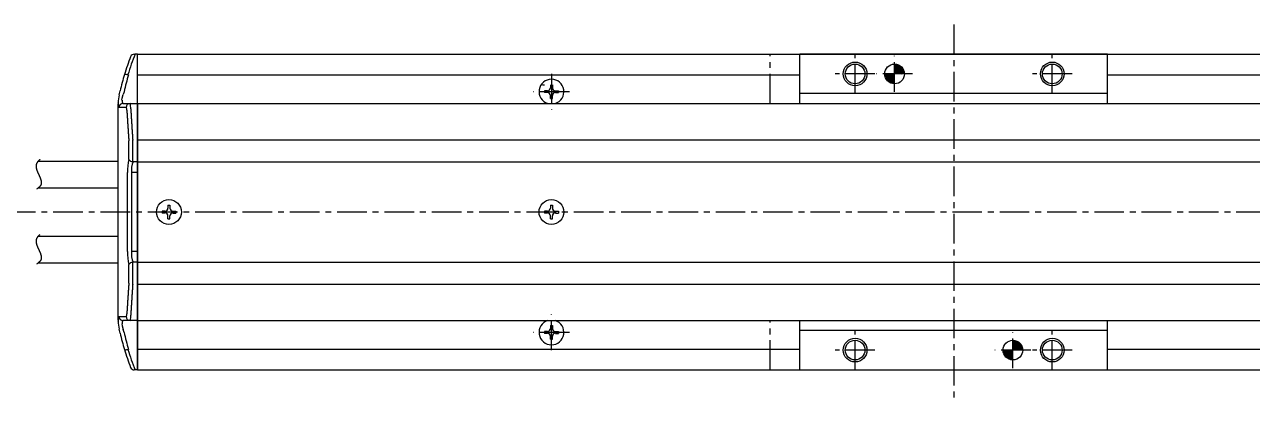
# Model space of a CAD drawing. Extents: x -693 to 250, y 35 to 506.
# Drawn here: x -533 to -221.7, y 410.8 to 505.8 of the extents above; entities that cross this region are included whole.
import ezdxf

# ---------------------------------------------------------------- set-up
doc = ezdxf.new("R2010")
doc.units = 0
doc.linetypes.add('CENTER', pattern=[12, 7.5, -1.5, 1.5, -1.5])
doc.linetypes.add('PHANTOM', pattern=[15, 7.5, -1.5, 1.5, -1.5, 1.5, -1.5])
doc.layers.get('0').update_dxf_attribs({"linetype": 'CONTINUOUS'})
doc.layers.add('CENTER', color=1, linetype='CENTER')

# ---------------------------------------------------------------- blocks, each defined once
blk = doc.blocks.new('*X3')
at = {"color": 0}
for p, q in [((-282.42, 425.76), (-282.42, 425.76)), ((-282.42, 425.53), (-282.2, 425.75)), ((-282.42, 425.31), (-282.01, 425.73)), ((-282.42, 425.09), (-281.82, 425.69)), ((-282.42, 424.86), (-281.65, 425.64)), ((-282.42, 424.64), (-281.48, 425.58)), ((-282.42, 424.42), (-281.33, 425.51)), ((-282.42, 424.19), (-281.18, 425.43)), ((-282.42, 423.97), (-281.04, 425.35)), ((-282.42, 423.75), (-280.91, 425.26)), ((-282.42, 423.52), (-280.79, 425.16)), ((-282.42, 423.3), (-280.67, 425.05)), ((-282.23, 423.26), (-280.56, 424.94)), ((-282.01, 423.26), (-280.46, 424.81)), ((-281.79, 423.26), (-280.37, 424.69)), ((-281.56, 423.26), (-280.28, 424.55)), ((-281.34, 423.26), (-280.2, 424.41)), ((-281.12, 423.26), (-280.13, 424.25)), ((-280.89, 423.26), (-280.06, 424.09)), ((-280.67, 423.26), (-280.01, 423.92)), ((-280.45, 423.26), (-279.97, 423.74)), ((-280.22, 423.26), (-279.94, 423.55)), ((-284.92, 423.26), (-284.92, 423.26)), ((-284.91, 423.04), (-284.69, 423.26)), ((-284.89, 422.85), (-284.47, 423.26)), ((-284.85, 422.66), (-284.25, 423.26)), ((-284.8, 422.49), (-284.02, 423.26)), ((-284.74, 422.32), (-283.8, 423.26)), ((-284.67, 422.17), (-283.58, 423.26)), ((-284.59, 422.02), (-283.35, 423.26)), ((-284.51, 421.88), (-283.13, 423.26)), ((-284.42, 421.75), (-282.9, 423.26)), ((-284.32, 421.63), (-282.68, 423.26)), ((-284.21, 421.51), (-282.46, 423.26)), ((-284.09, 421.4), (-282.42, 423.08)), ((-283.97, 421.3), (-282.42, 422.85)), ((-283.84, 421.21), (-282.42, 422.63)), ((-283.71, 421.12), (-282.42, 422.4)), ((-283.56, 421.04), (-282.42, 422.18)), ((-283.41, 420.97), (-282.42, 421.96)), ((-283.25, 420.91), (-282.42, 421.73)), ((-283.08, 420.85), (-282.42, 421.51)), ((-282.9, 420.81), (-282.42, 421.29)), ((-282.71, 420.78), (-282.42, 421.06)), ((-282.5, 420.77), (-282.42, 420.84)), ((-280, 423.26), (-279.92, 423.34))]:
    blk.add_line(p, q, dxfattribs=at)
blk = doc.blocks.new('*X4')
at = {"color": 0}
for p, q in [((-312.42, 495.71), (-312.37, 495.76)), ((-312.42, 495.49), (-312.16, 495.75)), ((-312.42, 495.26), (-311.96, 495.72)), ((-312.42, 495.04), (-311.78, 495.68)), ((-312.42, 494.82), (-311.61, 495.63)), ((-312.42, 494.59), (-311.45, 495.57)), ((-312.42, 494.37), (-311.3, 495.5)), ((-312.42, 494.15), (-311.15, 495.42)), ((-312.42, 493.92), (-311.02, 495.33)), ((-312.42, 493.7), (-310.89, 495.24)), ((-312.42, 493.47), (-310.76, 495.13)), ((-314.92, 493.21), (-314.87, 493.26)), ((-314.91, 493), (-314.65, 493.26)), ((-314.88, 492.81), (-314.42, 493.26)), ((-314.84, 492.62), (-314.2, 493.26)), ((-314.79, 492.45), (-313.98, 493.26)), ((-314.73, 492.29), (-313.75, 493.26)), ((-314.65, 492.14), (-313.53, 493.26)), ((-314.58, 491.99), (-313.3, 493.26)), ((-314.49, 491.86), (-313.08, 493.26)), ((-314.39, 491.73), (-312.86, 493.26)), ((-314.29, 491.6), (-312.63, 493.26)), ((-314.18, 491.49), (-312.42, 493.25)), ((-314.07, 491.38), (-312.42, 493.03)), ((-313.95, 491.28), (-312.42, 492.8)), ((-313.82, 491.19), (-312.42, 492.58)), ((-313.68, 491.1), (-312.42, 492.36)), ((-313.53, 491.02), (-312.42, 492.13)), ((-312.41, 493.26), (-310.65, 495.03)), ((-312.19, 493.26), (-310.54, 494.91)), ((-311.96, 493.26), (-310.44, 494.79)), ((-311.74, 493.26), (-310.35, 494.66)), ((-311.52, 493.26), (-310.26, 494.52)), ((-311.29, 493.26), (-310.18, 494.37)), ((-311.07, 493.26), (-310.11, 494.22)), ((-310.84, 493.26), (-310.05, 494.06)), ((-310.62, 493.26), (-310, 493.88)), ((-310.4, 493.26), (-309.96, 493.7)), ((-310.17, 493.26), (-309.93, 493.5)), ((-309.95, 493.26), (-309.92, 493.29)), ((-313.38, 490.95), (-312.42, 491.91)), ((-313.22, 490.89), (-312.42, 491.69)), ((-313.04, 490.84), (-312.42, 491.46)), ((-312.86, 490.8), (-312.42, 491.24)), ((-312.66, 490.78), (-312.42, 491.02)), ((-312.45, 490.76), (-312.42, 490.79))]:
    blk.add_line(p, q, dxfattribs=at)

msp = doc.modelspace()

# ---------------------------------------------------------------- linework, layer by layer
at = {"color": 7, "linetype": 'CONTINUOUS'}
for p, q in [((-505.21, 498.26), (-505.01, 498.26)), ((-504.42, 498.26), (-505.01, 498.26)), ((-504.42, 485.76), (-504.42, 498.26)), ((-504.42, 498.26), (235.58, 498.26)), ((-504.42, 418.26), (-504.42, 498.26)), ((-258.42, 498.26), (-336.42, 498.26)), ((-336.42, 485.76), (-336.42, 498.26)), ((-258.42, 485.76), (-258.42, 498.26)), ((-506.81, 493.09), (-506.67, 493.07)), ((-504.42, 493.06), (-336.42, 493.06)), ((-258.42, 493.06), (235.58, 493.06)), ((-509, 487.99), (-508.79, 488.98)), ((-401.67, 490.51), (-401.17, 490.51)), ((-401.17, 489.01), (-401.17, 488.51)), ((-400.42, 489.01), (-401.17, 489.01)), ((-399.67, 490.51), (-399.67, 489.76)), ((-399.17, 490.51), (-399.17, 489.76)), ((-398.43, 489.01), (-397.67, 489.01)), ((-397.67, 489.01), (-397.67, 488.51)), ((-509.33, 485.88), (-509.32, 485.89)), ((-508.1, 485.76), (-504.42, 485.76)), ((-507.81, 488.76), (-508.02, 488.03)), ((-504.42, 485.76), (-504.42, 430.76)), ((-504.42, 485.76), (235.58, 485.76)), ((-504.42, 485.76), (-336.42, 485.76)), ((-400.42, 488.51), (-401.17, 488.51)), ((-399.67, 487.01), (-399.67, 487.77)), ((-399.67, 487.01), (-399.17, 487.01)), ((-399.17, 487.01), (-399.17, 487.77)), ((-398.43, 488.51), (-397.67, 488.51)), ((-258.42, 488.26), (-336.42, 488.26)), ((-258.42, 485.76), (235.58, 485.76)), ((-509.42, 483.91), (-509.42, 432.61)), ((-507.26, 484.76), (-509.09, 484.76)), ((-505.6, 476.51), (-505.62, 476.51)), ((-505.62, 476.51), (-505.62, 471.02)), ((-504.42, 476.53), (235.58, 476.53)), ((-506.6, 471.6), (-506.6, 476.34)), ((-529.55, 471.16), (-509.42, 471.16)), ((-505.62, 471.02), (-505.5, 471.01)), ((-504.42, 471.01), (-505.5, 471.01)), ((-504.42, 471), (235.58, 471)), ((-506.92, 448.26), (-506.92, 468.26)), ((-505.94, 468.26), (-505.94, 448.26)), ((-504.42, 468.26), (-505.94, 468.26)), ((-529.57, 464.36), (-509.42, 464.36)), ((-498.17, 458.51), (-498.17, 458.01)), ((-497.42, 458.51), (-498.17, 458.51)), ((-497.42, 458.01), (-498.17, 458.01)), ((-496.67, 460.01), (-496.67, 459.26)), ((-496.67, 460.01), (-496.17, 460.01)), ((-496.17, 460.01), (-496.17, 459.26)), ((-495.43, 458.51), (-494.67, 458.51)), ((-495.43, 458.01), (-494.67, 458.01)), ((-494.67, 458.51), (-494.67, 458.01)), ((-401.17, 458.51), (-401.17, 458.01)), ((-400.42, 458.51), (-401.17, 458.51)), ((-400.42, 458.01), (-401.17, 458.01)), ((-399.67, 460.01), (-399.67, 459.26)), ((-399.67, 460.01), (-399.17, 460.01)), ((-399.17, 460.01), (-399.17, 459.26)), ((-398.43, 458.51), (-397.67, 458.51)), ((-398.43, 458.01), (-397.67, 458.01)), ((-397.67, 458.51), (-397.67, 458.01)), ((-496.67, 456.51), (-496.67, 457.27)), ((-496.67, 456.51), (-496.17, 456.51)), ((-496.17, 456.51), (-496.17, 457.27)), ((-399.67, 456.51), (-399.67, 457.27)), ((-399.67, 456.51), (-399.17, 456.51)), ((-399.17, 456.51), (-399.17, 457.27)), ((-529.59, 452.11), (-509.42, 452.11)), ((-529.51, 445.41), (-509.42, 445.41)), ((-504.42, 448.26), (-505.94, 448.26)), ((-505.5, 445.51), (-505.62, 445.51)), ((-505.62, 445.51), (-505.62, 440.01)), ((-504.42, 445.51), (-505.5, 445.51)), ((-504.42, 445.53), (235.58, 445.53)), ((-506.6, 440.19), (-506.6, 444.92)), ((-505.62, 440.01), (-505.6, 440.01)), ((-504.42, 439.99), (235.58, 439.99)), ((-509.32, 430.64), (-509.33, 430.65)), ((-509.09, 431.76), (-507.26, 431.76)), ((-504.42, 430.76), (-508.1, 430.76)), ((-504.42, 430.76), (-504.42, 418.26)), ((-504.42, 430.76), (-336.42, 430.76)), ((-502.42, 430.76), (237.58, 430.76)), ((-336.42, 418.26), (-336.42, 430.76)), ((-258.42, 430.76), (235.58, 430.76)), ((-258.42, 418.26), (-258.42, 430.76)), ((-508.79, 427.54), (-509, 428.54)), ((-507.81, 427.76), (-508.02, 428.5)), ((-401.17, 428.01), (-401.17, 427.51)), ((-400.42, 428.01), (-401.17, 428.01)), ((-400.42, 427.51), (-401.17, 427.51)), ((-399.67, 429.51), (-399.67, 428.76)), ((-399.67, 429.51), (-399.17, 429.51)), ((-399.67, 426.01), (-399.67, 426.77)), ((-399.17, 429.51), (-399.17, 428.76)), ((-399.17, 426.01), (-399.17, 426.77)), ((-398.43, 428.01), (-397.67, 428.01)), ((-398.43, 427.51), (-397.67, 427.51)), ((-397.67, 428.01), (-397.67, 427.51)), ((-258.42, 428.26), (-336.42, 428.26)), ((-506.81, 423.44), (-506.67, 423.46)), ((-504.42, 423.46), (-336.42, 423.46)), ((-399.67, 426.01), (-399.17, 426.01)), ((-258.42, 423.46), (235.58, 423.46)), ((-505.01, 418.26), (-505.21, 418.26)), ((-504.42, 418.26), (-505.01, 418.26)), ((-504.42, 418.26), (235.58, 418.26)), ((-336.42, 418.26), (-258.42, 418.26))]:
    msp.add_line(p, q, dxfattribs=at)
at = {"color": 3, "linetype": 'PHANTOM'}
for p, q in [((-343.92, 485.76), (-343.92, 498.26)), ((-343.92, 418.26), (-343.92, 430.76))]:
    msp.add_line(p, q, dxfattribs=at)
at = {"color": 7, "linetype": 'CONTINUOUS'}
for points in [[(-507.71, 493.09), (-507.71, 493.09), (-507.69, 493.11), (-507.59, 493.17), (-507.39, 493.18), (-507.12, 493.15), (-506.81, 493.09)], [(-508.33, 486.57), (-508.24, 487.13), (-508.02, 488.03)], [(-508.33, 429.96), (-508.24, 429.4), (-508.02, 428.5)], [(-507.71, 423.44), (-507.71, 423.44), (-507.69, 423.42), (-507.59, 423.36), (-507.39, 423.35), (-507.12, 423.38), (-506.81, 423.44)]]:
    msp.add_lwpolyline(points, dxfattribs=at)
for points in [[(-507.1, 484.11, 0), (-507.1, 484.05, 0), (-507.1, 483.99, 0), (-507.09, 483.92, 0), (-507.09, 483.86, 0), (-507.08, 483.8, 0), (-507.08, 483.74, 0), (-507.08, 483.68, 0), (-507.07, 483.62, 0), (-507.07, 483.56, 0), (-507.06, 483.5, 0), (-507.06, 483.44, 0), (-507.06, 483.38, 0), (-507.05, 483.32, 0), (-507.05, 483.26, 0), (-507.05, 483.19, 0), (-507.04, 483.13, 0), (-507.04, 483.07, 0), (-507.03, 483.01, 0), (-507.03, 482.95, 0), (-507.03, 482.89, 0), (-507.02, 482.83, 0), (-507.02, 482.77, 0), (-507.01, 482.71, 0), (-507.01, 482.65, 0), (-507.01, 482.59, 0), (-507, 482.53, 0), (-507, 482.47, 0), (-507, 482.4, 0), (-506.99, 482.35, 0), (-506.99, 482.28, 0), (-506.98, 482.22, 0), (-506.98, 482.16, 0), (-506.98, 482.1, 0), (-506.97, 482.04, 0), (-506.97, 481.98, 0), (-506.96, 481.92, 0), (-506.96, 481.86, 0), (-506.96, 481.8, 0), (-506.95, 481.74, 0), (-506.95, 481.68, 0), (-506.94, 481.62, 0), (-506.94, 481.55, 0), (-506.94, 481.49, 0), (-506.93, 481.43, 0), (-506.93, 481.37, 0), (-506.93, 481.31, 0), (-506.92, 481.25, 0), (-506.92, 481.19, 0), (-506.91, 481.13, 0), (-506.91, 481.07, 0), (-506.91, 481.01, 0), (-506.9, 480.95, 0), (-506.9, 480.89, 0), (-506.89, 480.83, 0), (-506.89, 480.77, 0), (-506.89, 480.7, 0), (-506.88, 480.64, 0), (-506.88, 480.58, 0), (-506.88, 480.52, 0), (-506.87, 480.46, 0), (-506.87, 480.4, 0), (-506.86, 480.34, 0), (-506.86, 480.28, 0), (-506.86, 480.22, 0), (-506.85, 480.16, 0), (-506.85, 480.1, 0), (-506.84, 480.04, 0), (-506.84, 479.98, 0), (-506.84, 479.92, 0), (-506.83, 479.86, 0), (-506.83, 479.8, 0), (-506.82, 479.73, 0), (-506.82, 479.67, 0), (-506.82, 479.61, 0), (-506.81, 479.55, 0), (-506.81, 479.49, 0), (-506.8, 479.43, 0), (-506.8, 479.37, 0), (-506.8, 479.31, 0), (-506.79, 479.25, 0), (-506.79, 479.19, 0), (-506.78, 479.13, 0), (-506.78, 479.07, 0), (-506.78, 479.01, 0), (-506.77, 478.94, 0), (-506.77, 478.88, 0), (-506.76, 478.82, 0), (-506.76, 478.76, 0), (-506.76, 478.7, 0), (-506.75, 478.64, 0), (-506.75, 478.58, 0), (-506.74, 478.52, 0), (-506.74, 478.46, 0), (-506.74, 478.4, 0), (-506.73, 478.34, 0), (-506.73, 478.28, 0), (-506.72, 478.22, 0), (-506.72, 478.16, 0), (-506.72, 478.1, 0), (-506.71, 478.04, 0), (-506.71, 477.97, 0), (-506.7, 477.91, 0), (-506.7, 477.85, 0), (-506.7, 477.79, 0), (-506.69, 477.73, 0), (-506.69, 477.67, 0), (-506.68, 477.61, 0), (-506.68, 477.55, 0), (-506.68, 477.49, 0), (-506.67, 477.43, 0), (-506.67, 477.37, 0), (-506.66, 477.31, 0), (-506.66, 477.25, 0), (-506.66, 477.19, 0), (-506.65, 477.13, 0), (-506.65, 477.06, 0), (-506.64, 477, 0), (-506.64, 476.94, 0), (-506.63, 476.88, 0), (-506.63, 476.82, 0), (-506.63, 476.76, 0), (-506.62, 476.7, 0), (-506.62, 476.64, 0), (-506.62, 476.58, 0), (-506.61, 476.52, 0), (-506.61, 476.46, 0), (-506.6, 476.4, 0), (-506.6, 476.34, 0)], [(-506.12, 484.45, 0), (-506.11, 484.39, 0), (-506.11, 484.32, 0), (-506.11, 484.26, 0), (-506.1, 484.2, 0), (-506.1, 484.14, 0), (-506.09, 484.08, 0), (-506.09, 484.01, 0), (-506.08, 483.95, 0), (-506.08, 483.89, 0), (-506.08, 483.83, 0), (-506.07, 483.77, 0), (-506.07, 483.7, 0), (-506.07, 483.64, 0), (-506.06, 483.58, 0), (-506.06, 483.52, 0), (-506.05, 483.45, 0), (-506.05, 483.39, 0), (-506.05, 483.33, 0), (-506.04, 483.27, 0), (-506.04, 483.21, 0), (-506.04, 483.14, 0), (-506.03, 483.08, 0), (-506.03, 483.02, 0), (-506.02, 482.96, 0), (-506.02, 482.9, 0), (-506.02, 482.83, 0), (-506.01, 482.77, 0), (-506.01, 482.71, 0), (-506, 482.65, 0), (-506, 482.59, 0), (-506, 482.52, 0), (-505.99, 482.46, 0), (-505.99, 482.4, 0), (-505.98, 482.34, 0), (-505.98, 482.28, 0), (-505.98, 482.21, 0), (-505.97, 482.15, 0), (-505.97, 482.09, 0), (-505.96, 482.03, 0), (-505.96, 481.97, 0), (-505.96, 481.9, 0), (-505.95, 481.84, 0), (-505.95, 481.78, 0), (-505.94, 481.72, 0), (-505.94, 481.66, 0), (-505.94, 481.59, 0), (-505.93, 481.53, 0), (-505.93, 481.47, 0), (-505.93, 481.41, 0), (-505.92, 481.35, 0), (-505.92, 481.29, 0), (-505.91, 481.22, 0), (-505.91, 481.16, 0), (-505.9, 481.1, 0), (-505.9, 481.04, 0), (-505.9, 480.98, 0), (-505.89, 480.91, 0), (-505.89, 480.85, 0), (-505.88, 480.79, 0), (-505.88, 480.73, 0), (-505.88, 480.67, 0), (-505.87, 480.6, 0), (-505.87, 480.54, 0), (-505.87, 480.48, 0), (-505.86, 480.42, 0), (-505.86, 480.36, 0), (-505.85, 480.29, 0), (-505.85, 480.23, 0), (-505.85, 480.17, 0), (-505.84, 480.11, 0), (-505.84, 480.05, 0), (-505.83, 479.98, 0), (-505.83, 479.92, 0), (-505.82, 479.86, 0), (-505.82, 479.8, 0), (-505.82, 479.74, 0), (-505.81, 479.67, 0), (-505.81, 479.61, 0), (-505.81, 479.55, 0), (-505.8, 479.49, 0), (-505.8, 479.42, 0), (-505.79, 479.36, 0), (-505.79, 479.3, 0), (-505.79, 479.24, 0), (-505.78, 479.18, 0), (-505.78, 479.12, 0), (-505.77, 479.05, 0), (-505.77, 478.99, 0), (-505.76, 478.93, 0), (-505.76, 478.87, 0), (-505.76, 478.81, 0), (-505.75, 478.74, 0), (-505.75, 478.68, 0), (-505.74, 478.62, 0), (-505.74, 478.56, 0), (-505.74, 478.5, 0), (-505.73, 478.43, 0), (-505.73, 478.37, 0), (-505.72, 478.31, 0), (-505.72, 478.25, 0), (-505.72, 478.19, 0), (-505.71, 478.12, 0), (-505.71, 478.06, 0), (-505.7, 478, 0), (-505.7, 477.94, 0), (-505.69, 477.88, 0), (-505.69, 477.81, 0), (-505.69, 477.75, 0), (-505.68, 477.69, 0), (-505.68, 477.63, 0), (-505.67, 477.57, 0), (-505.67, 477.5, 0), (-505.67, 477.44, 0), (-505.66, 477.38, 0), (-505.66, 477.32, 0), (-505.65, 477.26, 0), (-505.65, 477.19, 0), (-505.65, 477.13, 0), (-505.64, 477.07, 0), (-505.64, 477.01, 0), (-505.63, 476.95, 0), (-505.63, 476.89, 0), (-505.62, 476.82, 0), (-505.62, 476.76, 0), (-505.62, 476.7, 0), (-505.61, 476.64, 0), (-505.61, 476.58, 0), (-505.6, 476.51, 0)], [(-506.6, 440.19, 0), (-506.6, 440.13, 0), (-506.61, 440.07, 0), (-506.61, 440.01, 0), (-506.62, 439.95, 0), (-506.62, 439.89, 0), (-506.62, 439.83, 0), (-506.63, 439.77, 0), (-506.63, 439.71, 0), (-506.63, 439.64, 0), (-506.64, 439.58, 0), (-506.64, 439.52, 0), (-506.65, 439.46, 0), (-506.65, 439.4, 0), (-506.66, 439.34, 0), (-506.66, 439.28, 0), (-506.66, 439.22, 0), (-506.67, 439.16, 0), (-506.67, 439.1, 0), (-506.68, 439.04, 0), (-506.68, 438.98, 0), (-506.68, 438.92, 0), (-506.69, 438.86, 0), (-506.69, 438.8, 0), (-506.7, 438.74, 0), (-506.7, 438.68, 0), (-506.7, 438.61, 0), (-506.71, 438.55, 0), (-506.71, 438.49, 0), (-506.72, 438.43, 0), (-506.72, 438.37, 0), (-506.72, 438.31, 0), (-506.73, 438.25, 0), (-506.73, 438.19, 0), (-506.74, 438.13, 0), (-506.74, 438.07, 0), (-506.74, 438.01, 0), (-506.75, 437.95, 0), (-506.75, 437.89, 0), (-506.76, 437.83, 0), (-506.76, 437.76, 0), (-506.76, 437.7, 0), (-506.77, 437.64, 0), (-506.77, 437.58, 0), (-506.78, 437.52, 0), (-506.78, 437.46, 0), (-506.78, 437.4, 0), (-506.79, 437.34, 0), (-506.79, 437.28, 0), (-506.8, 437.22, 0), (-506.8, 437.16, 0), (-506.8, 437.1, 0), (-506.81, 437.04, 0), (-506.81, 436.98, 0), (-506.82, 436.92, 0), (-506.82, 436.85, 0), (-506.82, 436.79, 0), (-506.83, 436.73, 0), (-506.83, 436.67, 0), (-506.84, 436.61, 0), (-506.84, 436.55, 0), (-506.84, 436.49, 0), (-506.85, 436.43, 0), (-506.85, 436.37, 0), (-506.86, 436.31, 0), (-506.86, 436.25, 0), (-506.86, 436.19, 0), (-506.87, 436.13, 0), (-506.87, 436.07, 0), (-506.88, 436, 0), (-506.88, 435.94, 0), (-506.88, 435.88, 0), (-506.89, 435.82, 0), (-506.89, 435.76, 0), (-506.89, 435.7, 0), (-506.9, 435.64, 0), (-506.9, 435.58, 0), (-506.91, 435.52, 0), (-506.91, 435.46, 0), (-506.91, 435.4, 0), (-506.92, 435.34, 0), (-506.92, 435.28, 0), (-506.93, 435.22, 0), (-506.93, 435.16, 0), (-506.93, 435.1, 0), (-506.94, 435.03, 0), (-506.94, 434.97, 0), (-506.94, 434.91, 0), (-506.95, 434.85, 0), (-506.95, 434.79, 0), (-506.96, 434.73, 0), (-506.96, 434.67, 0), (-506.96, 434.61, 0), (-506.97, 434.55, 0), (-506.97, 434.49, 0), (-506.98, 434.43, 0), (-506.98, 434.37, 0), (-506.98, 434.31, 0), (-506.99, 434.25, 0), (-506.99, 434.18, 0), (-507, 434.12, 0), (-507, 434.06, 0), (-507, 434, 0), (-507.01, 433.94, 0), (-507.01, 433.88, 0), (-507.01, 433.82, 0), (-507.02, 433.76, 0), (-507.02, 433.7, 0), (-507.03, 433.64, 0), (-507.03, 433.58, 0), (-507.03, 433.52, 0), (-507.04, 433.45, 0), (-507.04, 433.39, 0), (-507.05, 433.33, 0), (-507.05, 433.27, 0), (-507.05, 433.21, 0), (-507.06, 433.15, 0), (-507.06, 433.09, 0), (-507.06, 433.03, 0), (-507.07, 432.97, 0), (-507.07, 432.91, 0), (-507.08, 432.85, 0), (-507.08, 432.79, 0), (-507.08, 432.73, 0), (-507.09, 432.66, 0), (-507.09, 432.61, 0), (-507.1, 432.54, 0), (-507.1, 432.48, 0), (-507.1, 432.42, 0)], [(-505.6, 440.01, 0), (-505.61, 439.95, 0), (-505.61, 439.89, 0), (-505.62, 439.83, 0), (-505.62, 439.77, 0), (-505.62, 439.7, 0), (-505.63, 439.64, 0), (-505.63, 439.58, 0), (-505.64, 439.52, 0), (-505.64, 439.46, 0), (-505.65, 439.39, 0), (-505.65, 439.33, 0), (-505.65, 439.27, 0), (-505.66, 439.21, 0), (-505.66, 439.15, 0), (-505.67, 439.09, 0), (-505.67, 439.02, 0), (-505.67, 438.96, 0), (-505.68, 438.9, 0), (-505.68, 438.84, 0), (-505.69, 438.78, 0), (-505.69, 438.71, 0), (-505.69, 438.65, 0), (-505.7, 438.59, 0), (-505.7, 438.53, 0), (-505.71, 438.47, 0), (-505.71, 438.4, 0), (-505.72, 438.34, 0), (-505.72, 438.28, 0), (-505.72, 438.22, 0), (-505.73, 438.16, 0), (-505.73, 438.1, 0), (-505.74, 438.03, 0), (-505.74, 437.97, 0), (-505.74, 437.91, 0), (-505.75, 437.85, 0), (-505.75, 437.79, 0), (-505.76, 437.72, 0), (-505.76, 437.66, 0), (-505.76, 437.6, 0), (-505.77, 437.54, 0), (-505.77, 437.48, 0), (-505.78, 437.41, 0), (-505.78, 437.35, 0), (-505.79, 437.29, 0), (-505.79, 437.23, 0), (-505.79, 437.17, 0), (-505.8, 437.1, 0), (-505.8, 437.04, 0), (-505.81, 436.98, 0), (-505.81, 436.92, 0), (-505.81, 436.86, 0), (-505.82, 436.79, 0), (-505.82, 436.73, 0), (-505.82, 436.67, 0), (-505.83, 436.61, 0), (-505.83, 436.55, 0), (-505.84, 436.48, 0), (-505.84, 436.42, 0), (-505.85, 436.36, 0), (-505.85, 436.3, 0), (-505.85, 436.24, 0), (-505.86, 436.17, 0), (-505.86, 436.11, 0), (-505.87, 436.05, 0), (-505.87, 435.99, 0), (-505.87, 435.93, 0), (-505.88, 435.86, 0), (-505.88, 435.8, 0), (-505.88, 435.74, 0), (-505.89, 435.68, 0), (-505.89, 435.62, 0), (-505.9, 435.55, 0), (-505.9, 435.49, 0), (-505.9, 435.43, 0), (-505.91, 435.37, 0), (-505.91, 435.31, 0), (-505.92, 435.24, 0), (-505.92, 435.18, 0), (-505.93, 435.12, 0), (-505.93, 435.06, 0), (-505.93, 435, 0), (-505.94, 434.93, 0), (-505.94, 434.87, 0), (-505.94, 434.81, 0), (-505.95, 434.75, 0), (-505.95, 434.69, 0), (-505.96, 434.62, 0), (-505.96, 434.56, 0), (-505.96, 434.5, 0), (-505.97, 434.44, 0), (-505.97, 434.38, 0), (-505.98, 434.31, 0), (-505.98, 434.25, 0), (-505.98, 434.19, 0), (-505.99, 434.13, 0), (-505.99, 434.07, 0), (-506, 434, 0), (-506, 433.94, 0), (-506, 433.88, 0), (-506.01, 433.82, 0), (-506.01, 433.76, 0), (-506.02, 433.69, 0), (-506.02, 433.63, 0), (-506.02, 433.57, 0), (-506.03, 433.51, 0), (-506.03, 433.44, 0), (-506.04, 433.38, 0), (-506.04, 433.32, 0), (-506.04, 433.26, 0), (-506.05, 433.2, 0), (-506.05, 433.13, 0), (-506.05, 433.07, 0), (-506.06, 433.01, 0), (-506.06, 432.95, 0), (-506.07, 432.89, 0), (-506.07, 432.82, 0), (-506.07, 432.76, 0), (-506.08, 432.7, 0), (-506.08, 432.64, 0), (-506.08, 432.58, 0), (-506.09, 432.51, 0), (-506.09, 432.45, 0), (-506.1, 432.39, 0), (-506.1, 432.33, 0), (-506.11, 432.27, 0), (-506.11, 432.2, 0), (-506.11, 432.14, 0), (-506.12, 432.08, 0)]]:
    msp.add_polyline3d(points, dxfattribs=at)
at = {"color": 7}
for points in [[(-529.12, 471.58, 0), (-529.15, 471.55, 0), (-529.19, 471.52, 0), (-529.22, 471.49, 0), (-529.25, 471.46, 0), (-529.28, 471.43, 0), (-529.32, 471.4, 0), (-529.35, 471.37, 0), (-529.38, 471.33, 0), (-529.41, 471.3, 0), (-529.45, 471.27, 0), (-529.48, 471.24, 0), (-529.51, 471.2, 0), (-529.54, 471.17, 0), (-529.57, 471.14, 0), (-529.6, 471.11, 0), (-529.63, 471.07, 0), (-529.66, 471.04, 0), (-529.69, 471, 0), (-529.72, 470.97, 0), (-529.74, 470.93, 0), (-529.77, 470.9, 0), (-529.8, 470.86, 0), (-529.82, 470.83, 0), (-529.85, 470.79, 0), (-529.87, 470.75, 0), (-529.89, 470.72, 0), (-529.91, 470.68, 0), (-529.94, 470.64, 0), (-529.96, 470.61, 0), (-529.98, 470.57, 0), (-529.99, 470.53, 0), (-530.01, 470.49, 0), (-530.02, 470.45, 0), (-530.04, 470.42, 0), (-530.05, 470.38, 0), (-530.06, 470.34, 0), (-530.08, 470.3, 0), (-530.09, 470.26, 0), (-530.09, 470.22, 0), (-530.1, 470.18, 0), (-530.11, 470.14, 0), (-530.11, 470.1, 0), (-530.12, 470.06, 0), (-530.12, 470.02, 0), (-530.12, 469.98, 0), (-530.13, 469.93, 0), (-530.13, 469.89, 0), (-530.13, 469.85, 0), (-530.12, 469.81, 0), (-530.12, 469.77, 0), (-530.12, 469.72, 0), (-530.12, 469.68, 0), (-530.11, 469.64, 0), (-530.11, 469.6, 0), (-530.1, 469.55, 0), (-530.09, 469.51, 0), (-530.09, 469.47, 0), (-530.08, 469.42, 0), (-530.07, 469.38, 0), (-530.06, 469.33, 0), (-530.05, 469.29, 0), (-530.04, 469.25, 0), (-530.03, 469.2, 0), (-530.01, 469.16, 0), (-530, 469.11, 0), (-529.99, 469.07, 0), (-529.98, 469.02, 0), (-529.96, 468.98, 0), (-529.95, 468.93, 0), (-529.93, 468.89, 0), (-529.91, 468.84, 0), (-529.9, 468.8, 0), (-529.88, 468.75, 0), (-529.87, 468.71, 0), (-529.85, 468.66, 0), (-529.83, 468.62, 0), (-529.81, 468.57, 0), (-529.79, 468.52, 0), (-529.77, 468.48, 0), (-529.75, 468.43, 0), (-529.74, 468.39, 0), (-529.72, 468.34, 0), (-529.7, 468.3, 0), (-529.68, 468.25, 0), (-529.65, 468.2, 0), (-529.63, 468.16, 0), (-529.61, 468.11, 0), (-529.59, 468.07, 0), (-529.57, 468.02, 0), (-529.55, 467.97, 0), (-529.53, 467.93, 0), (-529.51, 467.88, 0), (-529.49, 467.83, 0), (-529.47, 467.79, 0), (-529.45, 467.74, 0), (-529.42, 467.7, 0), (-529.4, 467.65, 0), (-529.38, 467.61, 0), (-529.36, 467.56, 0), (-529.34, 467.51, 0), (-529.32, 467.47, 0), (-529.3, 467.42, 0), (-529.28, 467.38, 0), (-529.26, 467.33, 0), (-529.24, 467.28, 0), (-529.22, 467.24, 0), (-529.2, 467.19, 0), (-529.18, 467.15, 0), (-529.16, 467.1, 0), (-529.14, 467.06, 0), (-529.12, 467.01, 0), (-529.1, 466.97, 0), (-529.08, 466.92, 0), (-529.07, 466.88, 0), (-529.05, 466.83, 0), (-529.03, 466.79, 0), (-529.01, 466.74, 0), (-529, 466.7, 0), (-528.98, 466.65, 0), (-528.97, 466.61, 0), (-528.95, 466.56, 0), (-528.94, 466.52, 0), (-528.93, 466.48, 0), (-528.91, 466.43, 0), (-528.9, 466.39, 0), (-528.89, 466.35, 0), (-528.88, 466.3, 0), (-528.87, 466.26, 0), (-528.86, 466.22, 0), (-528.85, 466.18, 0), (-528.84, 466.13, 0), (-528.83, 466.09, 0), (-528.82, 466.05, 0), (-528.82, 466.01, 0), (-528.81, 465.96, 0), (-528.81, 465.92, 0), (-528.8, 465.88, 0), (-528.8, 465.84, 0), (-528.8, 465.8, 0), (-528.79, 465.76, 0), (-528.79, 465.72, 0), (-528.79, 465.68, 0), (-528.8, 465.64, 0), (-528.8, 465.6, 0), (-528.8, 465.56, 0), (-528.8, 465.52, 0), (-528.81, 465.48, 0), (-528.82, 465.44, 0), (-528.82, 465.4, 0), (-528.83, 465.37, 0), (-528.84, 465.33, 0), (-528.85, 465.29, 0), (-528.86, 465.25, 0), (-528.87, 465.22, 0), (-528.89, 465.18, 0), (-528.9, 465.14, 0), (-528.92, 465.11, 0), (-528.94, 465.07, 0), (-528.96, 465.04, 0), (-528.97, 465, 0), (-529, 464.97, 0), (-529.02, 464.93, 0), (-529.04, 464.9, 0), (-529.07, 464.86, 0), (-529.09, 464.83, 0), (-529.12, 464.8, 0), (-529.14, 464.76, 0), (-529.17, 464.73, 0), (-529.2, 464.7, 0), (-529.23, 464.67, 0), (-529.26, 464.64, 0), (-529.29, 464.6, 0), (-529.33, 464.57, 0), (-529.36, 464.54, 0), (-529.39, 464.51, 0), (-529.42, 464.48, 0), (-529.46, 464.45, 0), (-529.49, 464.42, 0), (-529.53, 464.39, 0), (-529.57, 464.37, 0), (-529.6, 464.34, 0), (-529.64, 464.31, 0), (-529.67, 464.28, 0), (-529.71, 464.25, 0), (-529.75, 464.23, 0), (-529.78, 464.2, 0), (-529.82, 464.17, 0), (-529.86, 464.15, 0), (-529.89, 464.12, 0), (-529.93, 464.1, 0), (-529.96, 464.07, 0)], [(-529.12, 452.58, 0), (-529.15, 452.55, 0), (-529.19, 452.52, 0), (-529.22, 452.49, 0), (-529.25, 452.46, 0), (-529.28, 452.43, 0), (-529.32, 452.4, 0), (-529.35, 452.36, 0), (-529.38, 452.33, 0), (-529.41, 452.3, 0), (-529.45, 452.27, 0), (-529.48, 452.24, 0), (-529.51, 452.2, 0), (-529.54, 452.17, 0), (-529.57, 452.14, 0), (-529.6, 452.11, 0), (-529.63, 452.07, 0), (-529.66, 452.04, 0), (-529.69, 452, 0), (-529.72, 451.97, 0), (-529.74, 451.93, 0), (-529.77, 451.9, 0), (-529.8, 451.86, 0), (-529.82, 451.83, 0), (-529.85, 451.79, 0), (-529.87, 451.75, 0), (-529.89, 451.72, 0), (-529.91, 451.68, 0), (-529.94, 451.64, 0), (-529.96, 451.61, 0), (-529.98, 451.57, 0), (-529.99, 451.53, 0), (-530.01, 451.49, 0), (-530.02, 451.45, 0), (-530.04, 451.42, 0), (-530.05, 451.38, 0), (-530.06, 451.34, 0), (-530.08, 451.3, 0), (-530.09, 451.26, 0), (-530.09, 451.22, 0), (-530.1, 451.18, 0), (-530.11, 451.14, 0), (-530.11, 451.1, 0), (-530.12, 451.06, 0), (-530.12, 451.02, 0), (-530.12, 450.98, 0), (-530.13, 450.94, 0), (-530.13, 450.89, 0), (-530.13, 450.85, 0), (-530.12, 450.81, 0), (-530.12, 450.77, 0), (-530.12, 450.72, 0), (-530.12, 450.68, 0), (-530.11, 450.64, 0), (-530.11, 450.6, 0), (-530.1, 450.55, 0), (-530.09, 450.51, 0), (-530.09, 450.47, 0), (-530.08, 450.42, 0), (-530.07, 450.38, 0), (-530.06, 450.33, 0), (-530.05, 450.29, 0), (-530.04, 450.25, 0), (-530.03, 450.2, 0), (-530.01, 450.16, 0), (-530, 450.11, 0), (-529.99, 450.07, 0), (-529.98, 450.02, 0), (-529.96, 449.98, 0), (-529.95, 449.93, 0), (-529.93, 449.89, 0), (-529.91, 449.84, 0), (-529.9, 449.8, 0), (-529.88, 449.75, 0), (-529.87, 449.71, 0), (-529.85, 449.66, 0), (-529.83, 449.62, 0), (-529.81, 449.57, 0), (-529.79, 449.52, 0), (-529.77, 449.48, 0), (-529.75, 449.43, 0), (-529.74, 449.39, 0), (-529.72, 449.34, 0), (-529.7, 449.3, 0), (-529.68, 449.25, 0), (-529.65, 449.2, 0), (-529.63, 449.16, 0), (-529.61, 449.11, 0), (-529.59, 449.07, 0), (-529.57, 449.02, 0), (-529.55, 448.97, 0), (-529.53, 448.93, 0), (-529.51, 448.88, 0), (-529.49, 448.83, 0), (-529.47, 448.79, 0), (-529.45, 448.74, 0), (-529.42, 448.7, 0), (-529.4, 448.65, 0), (-529.38, 448.61, 0), (-529.36, 448.56, 0), (-529.34, 448.51, 0), (-529.32, 448.47, 0), (-529.3, 448.42, 0), (-529.28, 448.37, 0), (-529.26, 448.33, 0), (-529.24, 448.28, 0), (-529.22, 448.24, 0), (-529.2, 448.19, 0), (-529.18, 448.15, 0), (-529.16, 448.1, 0), (-529.14, 448.06, 0), (-529.12, 448.01, 0), (-529.1, 447.97, 0), (-529.08, 447.92, 0), (-529.07, 447.88, 0), (-529.05, 447.83, 0), (-529.03, 447.79, 0), (-529.01, 447.74, 0), (-529, 447.7, 0), (-528.98, 447.65, 0), (-528.97, 447.61, 0), (-528.95, 447.56, 0), (-528.94, 447.52, 0), (-528.93, 447.48, 0), (-528.91, 447.43, 0), (-528.9, 447.39, 0), (-528.89, 447.35, 0), (-528.88, 447.3, 0), (-528.87, 447.26, 0), (-528.86, 447.22, 0), (-528.85, 447.18, 0), (-528.84, 447.13, 0), (-528.83, 447.09, 0), (-528.82, 447.05, 0), (-528.82, 447.01, 0), (-528.81, 446.96, 0), (-528.81, 446.92, 0), (-528.8, 446.88, 0), (-528.8, 446.84, 0), (-528.8, 446.8, 0), (-528.79, 446.76, 0), (-528.79, 446.72, 0), (-528.79, 446.68, 0), (-528.8, 446.64, 0), (-528.8, 446.6, 0), (-528.8, 446.56, 0), (-528.8, 446.52, 0), (-528.81, 446.48, 0), (-528.82, 446.44, 0), (-528.82, 446.4, 0), (-528.83, 446.37, 0), (-528.84, 446.33, 0), (-528.85, 446.29, 0), (-528.86, 446.25, 0), (-528.87, 446.22, 0), (-528.89, 446.18, 0), (-528.9, 446.14, 0), (-528.92, 446.11, 0), (-528.94, 446.07, 0), (-528.96, 446.04, 0), (-528.97, 446, 0), (-529, 445.97, 0), (-529.02, 445.93, 0), (-529.04, 445.9, 0), (-529.07, 445.86, 0), (-529.09, 445.83, 0), (-529.12, 445.8, 0), (-529.14, 445.76, 0), (-529.17, 445.73, 0), (-529.2, 445.7, 0), (-529.23, 445.67, 0), (-529.26, 445.64, 0), (-529.29, 445.6, 0), (-529.33, 445.57, 0), (-529.36, 445.54, 0), (-529.39, 445.51, 0), (-529.42, 445.48, 0), (-529.46, 445.45, 0), (-529.49, 445.42, 0), (-529.53, 445.39, 0), (-529.57, 445.37, 0), (-529.6, 445.34, 0), (-529.64, 445.31, 0), (-529.67, 445.28, 0), (-529.71, 445.25, 0), (-529.75, 445.23, 0), (-529.78, 445.2, 0), (-529.82, 445.17, 0), (-529.86, 445.15, 0), (-529.89, 445.12, 0), (-529.93, 445.1, 0), (-529.96, 445.07, 0)]]:
    msp.add_polyline3d(points, dxfattribs=at)
at = {"color": 7, "linetype": 'CONTINUOUS'}
for centre, radius in [((-322.42, 493.26), 3), ((-322.42, 493.26), 2.5), ((-312.42, 493.26), 2.5), ((-272.42, 493.26), 3), ((-272.42, 493.26), 2.5), ((-496.42, 458.26), 3.15), ((-399.42, 458.26), 3.15), ((-322.42, 423.26), 3), ((-322.42, 423.26), 2.5), ((-282.42, 423.26), 2.5), ((-272.42, 423.26), 3), ((-272.42, 423.26), 2.5)]:
    msp.add_circle(centre, radius, dxfattribs=at)
for centre, radius, start, end in [((-450.26, 476.26), 59, 158.1066, 163.434), ((-505.21, 497.26), 1, 90, 158.6289), ((-450.26, 475.76), 60, 158.6289, 163.2172), ((-450.26, 475.76), 60, 163.2172, 167.2711), ((-450.26, 475.76), 59, 162.9452, 167.2711), ((-399.42, 488.76), 3.15, 287.7528, 252.2472), ((-400.42, 489.76), 0.748, 270, 0), ((-398.43, 489.76), 0.748, 180, 270), ((-489.42, 483.91), 20, 174.3608, 180), ((-506.88, 485.81), 2.45, 178.4425, 205.3692), ((-489.42, 483.91), 20, 168.2428, 174.3222), ((-508.09, 484.77), 0.998, 90.1197, 180.1192), ((-506.72, 486.59), 1.6, 180.866, 211.1276), ((-506.27, 484.77), 0.993, 90.3866, 180.3814), ((-510.09, 484.64), 3.98, 357.2362, 16.3888), ((-400.42, 487.77), 0.748, 0, 90.0001), ((-398.43, 487.77), 0.748, 90, 180), ((-508.19, 484.19), 1.09, 355.4589, 31.5464), ((-493.83, 468.67), 13.1, 167.0756, 181.7962), ((-505.62, 472.12), 1.1, 208.0711, 270.4788), ((-499.66, 468.68), 6.3, 158.2264, 183.771), ((-497.42, 459.26), 0.748, 270, 0), ((-497.42, 457.27), 0.748, 0, 90.0001), ((-495.43, 459.26), 0.748, 180, 270), ((-495.43, 457.27), 0.748, 90, 180), ((-400.42, 459.26), 0.748, 270, 0), ((-400.42, 457.27), 0.748, 0, 90.0001), ((-398.43, 459.26), 0.748, 180, 270), ((-398.43, 457.27), 0.748, 90, 180), ((-493.18, 447.92), 13.75, 178.5514, 192.5767), ((-505.62, 444.4), 1.1, 89.5212, 151.9289), ((-499.76, 447.83), 6.19, 176.0145, 201.9881), ((-489.42, 432.61), 20, 180, 185.6392), ((-507.21, 430.79), 2.12, 152.4725, 183.7157), ((-489.42, 432.61), 20, 185.6778, 191.7572), ((-508.09, 431.76), 0.998, 179.8808, 269.8803), ((-506.72, 429.94), 1.6, 148.8724, 179.134), ((-507.99, 432.29), 0.898, 324.3599, 8.6348), ((-506.27, 431.76), 0.993, 179.6186, 269.6134), ((-509.27, 431.79), 3.17, 341.1045, 5.2706), ((-399.42, 427.76), 3.15, 107.7528, 72.2472), ((-450.26, 440.76), 60, 192.7289, 196.7828), ((-450.26, 440.76), 59, 192.7289, 197.0548), ((-400.42, 428.76), 0.748, 270, 0), ((-400.42, 426.77), 0.748, 0, 90.0001), ((-398.43, 428.76), 0.748, 180, 270), ((-398.43, 426.77), 0.748, 90, 180), ((-450.26, 440.76), 60, 196.7828, 201.3711), ((-450.26, 440.26), 59, 196.566, 201.8934), ((-505.21, 419.26), 1, 201.3711, 270)]:
    msp.add_arc(centre, radius, start, end, dxfattribs=at)
at = {"layer": 'CENTER', "color": 1, "linetype": 'CENTER'}
for p, q in [((-297.42, 505.76), (-297.42, 410.76)), ((-322.42, 488.22), (-322.42, 498.3)), ((-272.42, 488.22), (-272.42, 498.3)), ((-312.42, 488.72), (-312.42, 497.8)), ((-399.42, 493.3), (-399.42, 484.22)), ((-317.38, 493.26), (-327.46, 493.26)), ((-307.88, 493.26), (-316.96, 493.26)), ((-267.38, 493.26), (-277.46, 493.26)), ((-394.88, 488.76), (-403.96, 488.76)), ((249.74, 458.26), (-541.84, 458.26)), ((-399.42, 423.22), (-399.42, 432.3)), ((-394.88, 427.76), (-403.96, 427.76)), ((-322.42, 418.22), (-322.42, 428.3)), ((-282.42, 418.72), (-282.42, 427.8)), ((-272.42, 418.22), (-272.42, 428.3)), ((-317.38, 423.26), (-327.46, 423.26)), ((-277.88, 423.26), (-286.96, 423.26)), ((-267.38, 423.26), (-277.46, 423.26))]:
    msp.add_line(p, q, dxfattribs=at)

# ---------------------------------------------------------------- block references
at = {"color": 7, "linetype": 'CONTINUOUS'}
for name in ['*X4', '*X3']:
    msp.add_blockref(name, (0, 0), dxfattribs=at)

doc.saveas('drawing.dxf')
